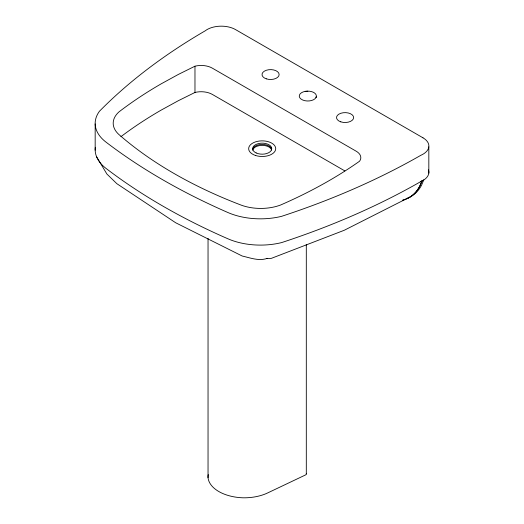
<?xml version="1.0" encoding="UTF-8"?>
<svg xmlns="http://www.w3.org/2000/svg" width="524" height="524" viewBox="0 0 524 524"><rect width="100%" height="100%" fill="white"/><g stroke="black" fill="none" stroke-linecap="round" stroke-linejoin="round"><path stroke-width="0.79" d="M316.28 96.835L316.28 95.289A8.561 4.945 0 0 0 309.167 91.176L305.178 91.359A8.561 4.945 0 0 0 300.9 98.971L302.793 100.058A8.561 4.945 0 0 0 315.965 97.588L316.28 96.835L315.965 97.588M95.329 147.283A53.808 31.067 0 0 0 106.038 168.414A624.713 360.676 0 0 0 227.992 238.82A53.808 31.067 0 0 0 281.611 242.592A661.052 381.655 0 0 0 420.772 181.599L423.798 179.85L421.538 185.214A73.57 42.477 60 0 1 406.224 198.583M405.406 199.31L344.294 230.252L271.321 258.365L266.369 258.581L267.292 258.339C259.026 261.338 250.276 257.86 242.147 255.994L175.697 222.772L116.813 183.662L106.876 174.007L96.54 156.656M194.974 66.188L178.304 74.454L161.11 83.879A457.779 264.299 0 0 0 119.04 111.841A36.3 20.96 0 0 0 119.813 135.303A431.521 249.136 0 0 0 239.854 204.609A36.3 20.96 0 0 0 280.491 205.054A457.779 264.299 0 0 0 359.562 161.215A15.772 9.104 0 0 0 356.196 151.213L212.292 68.133A15.772 9.104 0 0 0 194.974 66.188L194.974 92.453L178.304 100.719L161.11 110.138A457.779 264.299 0 0 0 120.933 136.659M305.178 91.359L307.824 91.117M344.858 170.929L212.292 94.392A15.772 9.104 0 0 0 194.974 92.453M428.829 146.871L428.829 173.136M306.304 244.367L306.304 473.919M208.041 238.328L208.041 477.691A37.171 21.458 0 0 0 242.874 497.8A37.145 21.445 0 0 0 267.679 492.927L305.492 474.954A2.227 1.29 0 0 0 306.271 473.729M95.172 123.919L95.172 150.185M402.491 200.181A73.57 42.477 60 0 0 419.678 186.295L421.938 180.924A73.432 42.398 60 0 1 403.952 199.788M428.422 169.828A20.102 11.607 0 0 1 420.772 181.599M208.041 477.691A37.145 21.445 0 0 1 208.251 474.6M252.751 150.002A9.556 5.515 0 0 1 262.19 145.351A9.556 5.515 0 0 1 271.629 150.002M252.633 149.923A9.556 5.515 0 0 1 261.437 144.428A9.556 5.515 0 0 1 271.629 149.065M422.992 137.819L235.492 29.567A20.102 11.607 0 0 0 205.153 30.851A661.052 381.655 0 0 0 99.508 111.193A53.808 31.067 0 0 0 106.038 142.148A624.713 360.676 0 0 0 227.992 212.561A53.808 31.067 0 0 0 281.611 216.327A661.052 381.655 0 0 0 420.772 155.333A20.102 11.607 0 0 0 422.992 137.819M340.796 121.85A8.561 4.945 0 0 0 353.641 117.566A8.561 4.945 0 0 0 340.796 113.289A8.561 4.945 0 0 0 340.796 121.85M266.29 78.836A8.561 4.945 0 0 0 279.135 74.552A8.561 4.945 0 0 0 266.29 70.275A8.561 4.945 0 0 0 266.29 78.836M256.177 152.956A9.556 5.515 0 0 0 271.629 149.53A9.556 5.515 0 0 0 258.764 143.517A9.556 5.515 0 0 0 256.177 152.956M255.424 155.438A13.532 7.814 0 0 0 275.722 148.672A13.532 7.814 0 0 0 255.424 141.906A13.532 7.814 0 0 0 255.424 155.438"/></g></svg>
